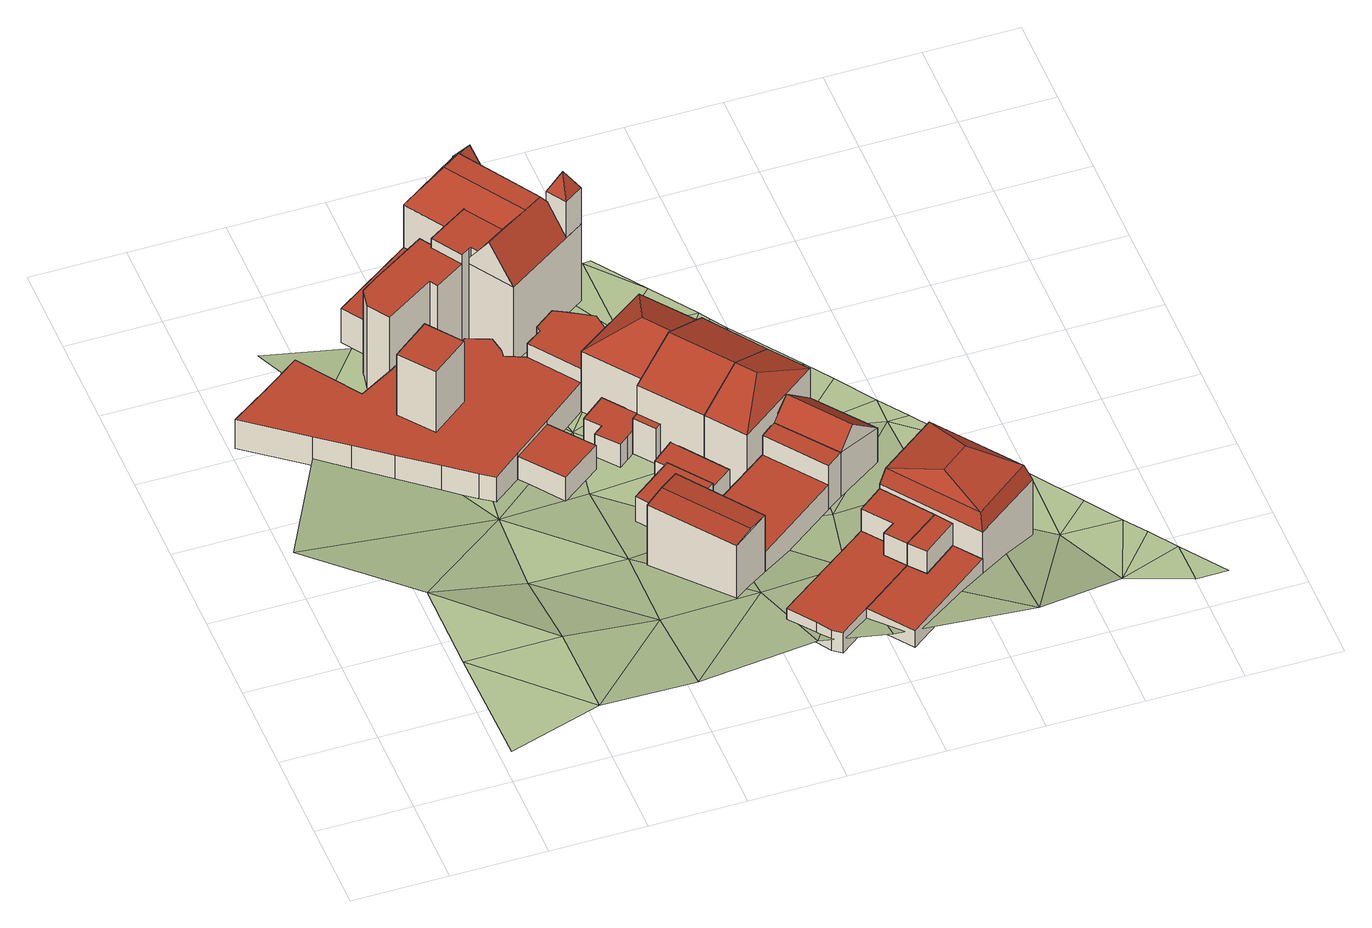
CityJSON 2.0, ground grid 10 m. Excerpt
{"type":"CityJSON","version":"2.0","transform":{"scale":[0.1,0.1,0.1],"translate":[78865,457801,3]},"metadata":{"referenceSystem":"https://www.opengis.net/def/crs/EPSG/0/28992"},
"CityObjects":{
"building1":{"type":"Building","children":["building1-1","building1-2","building1-3"]},
"building1-1":{"type":"BuildingPart","attributes":{"RelativeEavesHeight":5.53,"AbsoluteEavesHeight":9.06,"RelativeRidgeHeight":5.53,"AbsoluteRidgeHeight":9.06,"roofType":"1000"},"parents":["building1"],"geometry":[{"type":"Solid","lod":"2","boundaries":[[[[0,1,2,3]],[[1,4,5,2]],[[4,6,7,5]],[[6,8,9,7]],[[8,10,11,9]],[[10,12,13,11]],[[12,14,15,13]],[[14,16,17,15]],[[16,18,19,17]],[[18,20,21,19]],[[20,0,3,21]],[[20,18,16,14,12,10,8,6,4,1,0]],[[3,2,5,7,9,11,13,15,17,19,21]]]],"semantics":{"surfaces":[{"type":"WallSurface"},{"type":"RoofSurface","Slope":90,"Direction":0},{"type":"GroundSurface"}],"values":[[0,0,0,0,0,0,0,0,0,0,0,1,2]]}}]},
"building1-2":{"type":"BuildingPart","attributes":{"RelativeEavesHeight":3.71,"AbsoluteEavesHeight":7.26,"RelativeRidgeHeight":3.71,"AbsoluteRidgeHeight":7.26,"roofType":"1000"},"parents":["building1"],"geometry":[{"type":"Solid","lod":"2","boundaries":[[[[22,23,24,3]],[[23,25,26,24]],[[25,27,28,26]],[[27,29,30,28]],[[29,31,32,30]],[[31,33,34,32]],[[33,35,36,34]],[[35,37,38,36]],[[37,39,40,38]],[[39,41,42,40]],[[41,43,44,42]],[[43,45,46,44]],[[45,47,48,46]],[[47,49,50,48]],[[49,51,52,50]],[[51,53,54,52]],[[53,55,56,54]],[[55,57,58,56]],[[57,59,60,58]],[[59,61,62,60]],[[61,63,2,62]],[[63,22,3,2]],[[63,61,59,57,55,53,51,49,47,45,43,41,39,37,35,33,31,29,27,25,23,22]],[[3,24,26,28,30,32,34,36,38,40,42,44,46,48,50,52,54,56,58,60,62,2]]]],"semantics":{"surfaces":[{"type":"WallSurface"},{"type":"RoofSurface","Slope":90,"Direction":0},{"type":"GroundSurface"}],"values":[[0,0,0,0,0,0,0,0,0,0,0,0,0,0,0,0,0,0,0,0,0,0,1,2]]}}]},
"building1-3":{"type":"BuildingPart","attributes":{"RelativeEavesHeight":8.05,"AbsoluteEavesHeight":15.32,"RelativeRidgeHeight":8.05,"AbsoluteRidgeHeight":15.32,"roofType":"1000"},"parents":["building1"],"geometry":[{"type":"Solid","lod":"2","boundaries":[[[[64,65,66,67]],[[65,68,69,66]],[[68,70,71,69]],[[70,64,67,71]],[[70,68,65,64]],[[67,66,69,71]]]],"semantics":{"surfaces":[{"type":"WallSurface"},{"type":"RoofSurface","Slope":90,"Direction":0},{"type":"GroundSurface"}],"values":[[0,0,0,0,1,2]]}}]},
"building2":{"type":"Building","attributes":{"RelativeEavesHeight":3.12,"AbsoluteEavesHeight":6.86,"RelativeRidgeHeight":3.12,"AbsoluteRidgeHeight":6.86,"roofType":"1000"},"geometry":[{"type":"Solid","lod":"2","boundaries":[[[[72,73,74,75]],[[73,76,77,74]],[[76,78,79,77]],[[78,72,75,79]],[[78,76,73,72]],[[75,74,77,79]]]],"semantics":{"surfaces":[{"type":"WallSurface"},{"type":"RoofSurface","Slope":90,"Direction":0},{"type":"GroundSurface"}],"values":[[0,0,0,0,1,2]]}}]},
"building3":{"type":"Building","attributes":{"RelativeEavesHeight":8.29,"AbsoluteEavesHeight":12.31,"RelativeRidgeHeight":8.57,"AbsoluteRidgeHeight":12.59,"roofType":"1030"},"geometry":[{"type":"Solid","lod":"2","boundaries":[[[[80,81,82,83]],[[81,84,85,82]],[[84,86,87,85]],[[86,80,83,87]],[[84,81,88]],[[80,86,89]],[[81,80,89,88]],[[86,84,88,89]],[[83,82,85,87]]]],"semantics":{"surfaces":[{"type":"WallSurface"},{"type":"RoofSurface","Slope":83.71,"Direction":53.26},{"type":"RoofSurface","Slope":83.71,"Direction":232.93},{"type":"GroundSurface"}],"values":[[0,0,0,0,0,0,1,2,3]]}}]},
"building4":{"type":"Building","children":["building4-1","building4-2","building4-3","building4-4","building4-5","building4-6","building4-7"]},
"building4-1":{"type":"BuildingPart","attributes":{"RelativeEavesHeight":10.16,"AbsoluteEavesHeight":13.62,"RelativeRidgeHeight":12.77,"AbsoluteRidgeHeight":16.23,"roofType":"1130"},"parents":["building4"],"geometry":[{"type":"Solid","lod":"2","boundaries":[[[[90,91,92,93]],[[91,94,95,92]],[[94,96,97,95]],[[96,90,93,97]],[[94,91,98]],[[90,96,99]],[[91,90,99,98]],[[96,94,98,99]],[[93,92,95,97]]]],"semantics":{"surfaces":[{"type":"WallSurface"},{"type":"RoofSurface","Slope":-35.52,"Direction":236.95},{"type":"RoofSurface","Slope":35.71,"Direction":146.05},{"type":"RoofSurface","Slope":35.72,"Direction":325.98},{"type":"GroundSurface"}],"values":[[0,0,0,0,1,0,2,3,4]]}}]},
"building4-2":{"type":"BuildingPart","attributes":{"RelativeEavesHeight":12.05,"AbsoluteEavesHeight":15.6,"RelativeRidgeHeight":12.05,"AbsoluteRidgeHeight":15.6,"roofType":"1000"},"parents":["building4"],"geometry":[{"type":"Solid","lod":"2","boundaries":[[[[100,101,102,103]],[[101,104,105,102]],[[104,106,107,105]],[[106,108,109,107]],[[108,110,111,109]],[[110,112,113,111]],[[112,100,103,113]],[[112,110,108,106,104,101,100]],[[103,102,105,107,109,111,113]]]],"semantics":{"surfaces":[{"type":"WallSurface"},{"type":"RoofSurface","Slope":90,"Direction":0},{"type":"GroundSurface"}],"values":[[0,0,0,0,0,0,0,1,2]]}}]},
"building4-3":{"type":"BuildingPart","attributes":{"RelativeEavesHeight":10.89,"AbsoluteEavesHeight":14.44,"RelativeRidgeHeight":10.89,"AbsoluteRidgeHeight":14.44,"roofType":"1000"},"parents":["building4"],"geometry":[{"type":"Solid","lod":"2","boundaries":[[[[114,115,103,116]],[[115,117,113,103]],[[117,118,52,113]],[[118,119,50,52]],[[119,120,48,50]],[[120,121,122,48]],[[121,123,124,122]],[[123,125,126,124]],[[125,127,128,126]],[[127,114,116,128]],[[127,125,123,121,120,119,118,117,115,114]],[[116,103,113,52,50,48,122,124,126,128]]]],"semantics":{"surfaces":[{"type":"WallSurface"},{"type":"RoofSurface","Slope":90,"Direction":0},{"type":"GroundSurface"}],"values":[[0,0,0,0,0,0,0,0,0,0,1,2]]}}]},
"building4-4":{"type":"BuildingPart","attributes":{"RelativeEavesHeight":4.49,"AbsoluteEavesHeight":7.98,"RelativeRidgeHeight":4.49,"AbsoluteRidgeHeight":7.98,"roofType":"1000"},"parents":["building4"],"geometry":[{"type":"Solid","lod":"2","boundaries":[[[[129,130,131,132]],[[130,133,116,131]],[[133,134,128,116]],[[134,135,126,128]],[[135,136,137,126]],[[136,129,132,137]],[[136,135,134,133,130,129]],[[132,131,116,128,126,137]]]],"semantics":{"surfaces":[{"type":"WallSurface"},{"type":"RoofSurface","Slope":90,"Direction":0},{"type":"GroundSurface"}],"values":[[0,0,0,0,0,0,1,2]]}}]},
"building4-5":{"type":"BuildingPart","attributes":{"RelativeEavesHeight":10.12,"AbsoluteEavesHeight":13.62,"RelativeRidgeHeight":14.43,"AbsoluteRidgeHeight":17.93,"roofType":"1130"},"parents":["building4"],"geometry":[{"type":"Solid","lod":"2","boundaries":[[[[138,139,140,141]],[[139,142,143,140]],[[142,144,145,143]],[[144,138,141,145]],[[142,139,146]],[[138,144,147]],[[139,138,147,146]],[[144,142,146,147]],[[141,140,143,145]]]],"semantics":{"surfaces":[{"type":"WallSurface"},{"type":"RoofSurface","Slope":32.89,"Direction":56.95},{"type":"RoofSurface","Slope":34.63,"Direction":327.34},{"type":"RoofSurface","Slope":33.28,"Direction":146.9},{"type":"GroundSurface"}],"values":[[0,0,0,0,1,0,2,3,4]]}}]},
"building4-6":{"type":"BuildingPart","attributes":{"RelativeEavesHeight":10.16,"AbsoluteEavesHeight":13.62,"RelativeRidgeHeight":14.46,"AbsoluteRidgeHeight":17.93,"roofType":"1040"},"parents":["building4"],"geometry":[{"type":"Solid","lod":"2","boundaries":[[[[148,149,132,150]],[[149,94,95,132]],[[94,139,140,95]],[[139,148,150,140]],[[149,148,151,152]],[[94,149,152,153]],[[139,94,153,146]],[[148,139,146,151]],[[153,152,151,146]],[[150,132,95,140]]]],"semantics":{"surfaces":[{"type":"WallSurface"},{"type":"RoofSurface","Slope":33.45,"Direction":236.72},{"type":"RoofSurface","Slope":33.03,"Direction":325.56},{"type":"RoofSurface","Slope":33.07,"Direction":56.86},{"type":"RoofSurface","Slope":-34.82,"Direction":147.23},{"type":"RoofSurface","Slope":90,"Direction":0},{"type":"GroundSurface"}],"values":[[0,0,0,0,1,2,3,4,5,6]]}}]},
"building4-7":{"type":"BuildingPart","attributes":{"RelativeEavesHeight":4.79,"AbsoluteEavesHeight":18.41,"RelativeRidgeHeight":7.15,"AbsoluteRidgeHeight":20.77,"roofType":"1120"},"parents":["building4"],"geometry":[{"type":"Solid","lod":"2","boundaries":[[[[154,155,156,157]],[[155,158,159,156]],[[158,160,142,159]],[[160,154,157,142]],[[155,154,161]],[[158,155,161]],[[160,158,161]],[[154,160,161]],[[157,156,159,142]]]],"semantics":{"surfaces":[{"type":"WallSurface"},{"type":"RoofSurface","Slope":26.91,"Direction":236.43},{"type":"RoofSurface","Slope":27.39,"Direction":325.76},{"type":"RoofSurface","Slope":26.11,"Direction":56.95},{"type":"RoofSurface","Slope":27.11,"Direction":146.34},{"type":"GroundSurface"}],"values":[[0,0,0,0,1,2,3,4,5]]}}]},
"building5":{"type":"Building","children":["building5-1","building5-2"]},
"building5-1":{"type":"BuildingPart","attributes":{"RelativeEavesHeight":7.84,"AbsoluteEavesHeight":11.36,"RelativeRidgeHeight":10.48,"AbsoluteRidgeHeight":14,"roofType":"1130"},"parents":["building5"],"geometry":[{"type":"Solid","lod":"2","boundaries":[[[[162,163,3,164]],[[163,165,166,3]],[[165,167,168,166]],[[167,162,164,168]],[[165,163,169]],[[162,167,170]],[[163,162,170,169]],[[167,165,169,170]],[[164,3,166,168]]]],"semantics":{"surfaces":[{"type":"WallSurface"},{"type":"RoofSurface","Slope":53.74,"Direction":324.52},{"type":"RoofSurface","Slope":61.07,"Direction":232.72},{"type":"RoofSurface","Slope":61.07,"Direction":53.18},{"type":"GroundSurface"}],"values":[[0,0,0,0,1,0,2,3,4]]}}]},
"building5-2":{"type":"BuildingPart","attributes":{"RelativeEavesHeight":2.95,"AbsoluteEavesHeight":6.6,"RelativeRidgeHeight":2.95,"AbsoluteRidgeHeight":6.6,"roofType":"1000"},"parents":["building5"],"geometry":[{"type":"Solid","lod":"2","boundaries":[[[[171,172,173,174]],[[172,175,176,173]],[[175,177,178,176]],[[177,179,180,178]],[[179,181,182,180]],[[181,183,184,182]],[[183,171,174,184]],[[183,181,179,177,175,172,171]],[[174,173,176,178,180,182,184]]]],"semantics":{"surfaces":[{"type":"WallSurface"},{"type":"RoofSurface","Slope":90,"Direction":0},{"type":"GroundSurface"}],"values":[[0,0,0,0,0,0,0,1,2]]}}]},
"building6":{"type":"Building","children":["building6-1","building6-2","building6-3","building6-4"]},
"building6-1":{"type":"BuildingPart","attributes":{"RelativeEavesHeight":8.42,"AbsoluteEavesHeight":11.96,"RelativeRidgeHeight":11.06,"AbsoluteRidgeHeight":14.6,"roofType":"1030"},"parents":["building6"],"geometry":[{"type":"Solid","lod":"2","boundaries":[[[[185,186,187,168]],[[186,188,189,187]],[[188,190,191,189]],[[190,185,168,191]],[[188,186,192]],[[185,190,193]],[[186,185,193,192]],[[190,188,192,193]],[[168,187,189,191]]]],"semantics":{"surfaces":[{"type":"WallSurface"},{"type":"RoofSurface","Slope":64.32,"Direction":53.18},{"type":"RoofSurface","Slope":64.32,"Direction":232.96},{"type":"GroundSurface"}],"values":[[0,0,0,0,0,0,1,2,3]]}}]},
"building6-2":{"type":"BuildingPart","attributes":{"RelativeEavesHeight":4.67,"AbsoluteEavesHeight":8.32,"RelativeRidgeHeight":4.67,"AbsoluteRidgeHeight":8.32,"roofType":"1000"},"parents":["building6"],"geometry":[{"type":"Solid","lod":"2","boundaries":[[[[194,195,196,197]],[[195,198,199,196]],[[198,200,201,199]],[[200,194,197,201]],[[200,198,195,194]],[[197,196,199,201]]]],"semantics":{"surfaces":[{"type":"WallSurface"},{"type":"RoofSurface","Slope":90,"Direction":0},{"type":"GroundSurface"}],"values":[[0,0,0,0,1,2]]}}]},
"building6-3":{"type":"BuildingPart","attributes":{"RelativeEavesHeight":3.22,"AbsoluteEavesHeight":6.96,"RelativeRidgeHeight":3.22,"AbsoluteRidgeHeight":6.96,"roofType":"1000"},"parents":["building6"],"geometry":[{"type":"Solid","lod":"2","boundaries":[[[[202,203,204,205]],[[203,206,207,204]],[[206,208,209,207]],[[208,210,211,209]],[[210,212,213,211]],[[212,202,205,213]],[[212,210,208,206,203,202]],[[205,204,207,209,211,213]]]],"semantics":{"surfaces":[{"type":"WallSurface"},{"type":"RoofSurface","Slope":90,"Direction":0},{"type":"GroundSurface"}],"values":[[0,0,0,0,0,0,1,2]]}}]},
"building6-4":{"type":"BuildingPart","attributes":{"RelativeEavesHeight":2.8,"AbsoluteEavesHeight":6.46,"RelativeRidgeHeight":2.8,"AbsoluteRidgeHeight":6.46,"roofType":"1000"},"parents":["building6"],"geometry":[{"type":"Solid","lod":"2","boundaries":[[[[214,215,216,211]],[[215,217,218,216]],[[217,219,220,218]],[[219,221,213,220]],[[221,214,211,213]],[[221,219,217,215,214]],[[211,216,218,220,213]]]],"semantics":{"surfaces":[{"type":"WallSurface"},{"type":"RoofSurface","Slope":90,"Direction":29.01},{"type":"GroundSurface"}],"values":[[0,0,0,0,0,1,2]]}}]},
"building7":{"type":"Building","children":["building7-1","building7-2","building7-3"]},
"building7-1":{"type":"BuildingPart","attributes":{"RelativeEavesHeight":5.33,"AbsoluteEavesHeight":8.95,"RelativeRidgeHeight":8.35,"AbsoluteRidgeHeight":11.97,"roofType":"1030"},"parents":["building7"],"geometry":[{"type":"Solid","lod":"2","boundaries":[[[[222,223,224,225]],[[223,226,227,224]],[[226,228,229,227]],[[228,222,225,229]],[[226,223,230]],[[222,228,231]],[[223,222,231,230]],[[228,226,230,231]],[[225,224,227,229]]]],"semantics":{"surfaces":[{"type":"WallSurface"},{"type":"RoofSurface","Slope":44.43,"Direction":232.86},{"type":"RoofSurface","Slope":46.71,"Direction":53.1},{"type":"GroundSurface"}],"values":[[0,0,0,0,0,0,1,2,3]]}}]},
"building7-2":{"type":"BuildingPart","attributes":{"RelativeEavesHeight":6.11,"AbsoluteEavesHeight":9.85,"RelativeRidgeHeight":6.11,"AbsoluteRidgeHeight":9.85,"roofType":"1000"},"parents":["building7"],"geometry":[{"type":"Solid","lod":"2","boundaries":[[[[223,222,232,233]],[[222,234,235,232]],[[234,236,237,235]],[[236,223,233,237]],[[236,234,222,223]],[[233,232,235,237]]]],"semantics":{"surfaces":[{"type":"WallSurface"},{"type":"RoofSurface","Slope":90,"Direction":0},{"type":"GroundSurface"}],"values":[[0,0,0,0,1,2]]}}]},
"building7-3":{"type":"BuildingPart","attributes":{"RelativeEavesHeight":3.59,"AbsoluteEavesHeight":7.35,"RelativeRidgeHeight":3.59,"AbsoluteRidgeHeight":7.35,"roofType":"1000"},"parents":["building7"],"geometry":[{"type":"Solid","lod":"2","boundaries":[[[[238,239,240,241]],[[239,242,243,240]],[[242,244,245,243]],[[244,238,241,245]],[[244,242,239,238]],[[241,240,243,245]]]],"semantics":{"surfaces":[{"type":"WallSurface"},{"type":"RoofSurface","Slope":90,"Direction":0},{"type":"GroundSurface"}],"values":[[0,0,0,0,1,2]]}}]},
"building8":{"type":"Building","attributes":{"RelativeEavesHeight":8.4,"AbsoluteEavesHeight":11.96,"RelativeRidgeHeight":11.04,"AbsoluteRidgeHeight":14.6,"roofType":"1130"},"geometry":[{"type":"Solid","lod":"2","boundaries":[[[[186,246,227,247]],[[246,248,249,227]],[[248,188,250,249]],[[188,186,247,250]],[[248,246,251]],[[186,188,192]],[[246,186,192,251]],[[188,248,251,192]],[[247,227,249,250]]]],"semantics":{"surfaces":[{"type":"WallSurface"},{"type":"RoofSurface","Slope":42.74,"Direction":143.29},{"type":"RoofSurface","Slope":64.25,"Direction":53.29},{"type":"RoofSurface","Slope":64.25,"Direction":233.26},{"type":"GroundSurface"}],"values":[[0,0,0,0,1,0,2,3,4]]}}]},
"building9":{"type":"Building","children":["building9-1","building9-2"]},
"building9-1":{"type":"BuildingPart","attributes":{"RelativeEavesHeight":2.16,"AbsoluteEavesHeight":7.29,"RelativeRidgeHeight":2.16,"AbsoluteRidgeHeight":7.29,"roofType":"1000"},"parents":["building9"],"geometry":[{"type":"Solid","lod":"2","boundaries":[[[[252,253,254,255]],[[253,256,257,254]],[[256,258,259,257]],[[258,260,261,259]],[[260,262,263,261]],[[262,252,255,263]],[[262,260,258,256,253,252]],[[255,254,257,259,261,263]]]],"semantics":{"surfaces":[{"type":"WallSurface"},{"type":"RoofSurface","Slope":90,"Direction":348.42},{"type":"GroundSurface"}],"values":[[0,0,0,0,0,0,1,2]]}}]},
"building9-2":{"type":"BuildingPart","attributes":{"RelativeEavesHeight":5.35,"AbsoluteEavesHeight":10.2,"RelativeRidgeHeight":5.35,"AbsoluteRidgeHeight":10.2,"roofType":"1000"},"parents":["building9"],"geometry":[{"type":"Solid","lod":"2","boundaries":[[[[264,265,266,267]],[[265,268,269,266]],[[268,270,271,269]],[[270,264,267,271]],[[270,268,265,264]],[[267,266,269,271]]]],"semantics":{"surfaces":[{"type":"WallSurface"},{"type":"RoofSurface","Slope":90,"Direction":0},{"type":"GroundSurface"}],"values":[[0,0,0,0,1,2]]}}]},
"building10":{"type":"Building","children":["building10-1","building10-2","building10-3"]},
"building10-1":{"type":"BuildingPart","attributes":{"RelativeEavesHeight":2.57,"AbsoluteEavesHeight":7.29,"RelativeRidgeHeight":2.57,"AbsoluteRidgeHeight":7.29,"roofType":"1000"},"parents":["building10"],"geometry":[{"type":"Solid","lod":"2","boundaries":[[[[272,273,274,275]],[[273,276,277,274]],[[276,278,279,277]],[[278,280,281,279]],[[280,282,283,281]],[[282,284,285,283]],[[284,258,286,285]],[[258,272,275,286]],[[258,284,282,280,278,276,273,272]],[[275,274,277,279,281,283,285,286]]]],"semantics":{"surfaces":[{"type":"WallSurface"},{"type":"RoofSurface","Slope":90,"Direction":117.42},{"type":"GroundSurface"}],"values":[[0,0,0,0,0,0,0,0,1,2]]}}]},
"building10-2":{"type":"BuildingPart","attributes":{"RelativeEavesHeight":5.8,"AbsoluteEavesHeight":10.2,"RelativeRidgeHeight":5.8,"AbsoluteRidgeHeight":10.2,"roofType":"1000"},"parents":["building10"],"geometry":[{"type":"Solid","lod":"2","boundaries":[[[[287,288,289,290]],[[288,291,292,289]],[[291,293,294,292]],[[293,268,295,294]],[[268,265,296,295]],[[265,287,290,296]],[[265,268,293,291,288,287]],[[290,289,292,294,295,296]]]],"semantics":{"surfaces":[{"type":"WallSurface"},{"type":"RoofSurface","Slope":90,"Direction":0},{"type":"GroundSurface"}],"values":[[0,0,0,0,0,0,1,2]]}}]},
"building10-3":{"type":"BuildingPart","attributes":{"RelativeEavesHeight":7.17,"AbsoluteEavesHeight":10.75,"RelativeRidgeHeight":10.31,"AbsoluteRidgeHeight":13.89,"roofType":"1060"},"parents":["building10"],"geometry":[{"type":"Solid","lod":"2","boundaries":[[[[297,298,299,300]],[[298,301,302,299]],[[301,303,304,302]],[[303,297,300,304]],[[298,297,305,306]],[[301,298,306,307]],[[303,301,307,308]],[[297,303,308,305]],[[306,305,309,310]],[[307,306,310]],[[308,307,310,309]],[[305,308,309]],[[300,299,302,304]]]],"semantics":{"surfaces":[{"type":"WallSurface"},{"type":"RoofSurface","Slope":18,"Direction":143.07},{"type":"RoofSurface","Slope":16.61,"Direction":233.79},{"type":"RoofSurface","Slope":10.63,"Direction":323.29},{"type":"RoofSurface","Slope":14.21,"Direction":53.47},{"type":"RoofSurface","Slope":77.55,"Direction":142.82},{"type":"RoofSurface","Slope":56.9,"Direction":233.82},{"type":"RoofSurface","Slope":77.51,"Direction":323.09},{"type":"RoofSurface","Slope":56.82,"Direction":53.37},{"type":"GroundSurface"}],"values":[[0,0,0,0,1,2,3,4,5,6,7,8,9]]}}]},
"terrain1":{"type":"TINRelief","geometry":[{"type":"CompositeSurface","lod":"2","boundaries":[[[311,312,313]],[[314,311,315]],[[316,314,317]],[[311,313,315]],[[316,317,318]],[[314,315,319]],[[314,319,317]],[[315,313,320]],[[319,315,320]],[[321,318,322]],[[313,323,320]],[[317,319,324]],[[318,317,325]],[[319,320,324]],[[322,318,325]],[[317,324,326]],[[320,323,327]],[[317,328,325]],[[317,326,328]],[[324,320,327]],[[323,329,327]],[[326,324,330]],[[322,325,331]],[[325,328,332]],[[324,327,330]],[[328,326,333]],[[326,330,333]],[[325,332,331]],[[327,329,334]],[[330,327,334]],[[332,328,335]],[[329,336,334]],[[328,333,337]],[[331,332,335]],[[328,337,335]],[[330,334,338]],[[333,330,339]],[[330,338,339]],[[334,336,340]],[[331,335,341]],[[337,333,342]],[[333,339,342]],[[341,335,343]],[[337,344,335]],[[338,334,345]],[[341,343,346]],[[335,344,343]],[[337,342,347]],[[337,348,344]],[[334,340,349]],[[337,347,348]],[[339,338,350]],[[334,349,345]],[[342,339,351]],[[338,345,350]],[[347,342,351]],[[339,352,351]],[[339,353,352]],[[339,350,353]],[[340,354,349]],[[350,345,355]],[[349,356,345]],[[353,350,357]],[[340,358,354]],[[350,355,357]],[[345,356,355]],[[349,354,359]],[[349,360,356]],[[349,359,360]],[[354,361,359]],[[354,358,362]],[[361,354,362]],[[358,363,362]],[[358,364,365]],[[358,365,363]],[[365,364,366]]]}]}
},
"vertices":[
[331,451,61],[295,501,61],[295,501,5],[331,451,5],[312,513,61],[312,513,5],[311,519,61],[311,519,5],[332,535,61],[332,535,5],[345,528,61],[345,528,5],[357,521,61],[357,521,5],[369,514,61],[369,514,5],[372,490,61],[372,490,5],[369,487,61],[369,487,5],[374,480,61],[374,480,5],
[331,451,43],[283,413,43],[283,413,5],[242,381,43],[242,381,5],[212,357,43],[212,357,5],[198,367,43],[198,367,5],[169,390,43],[169,390,5],[132,418,43],[132,418,5],[98,444,43],[98,444,5],[67,468,43],[67,468,5],[6,515,43],[6,515,5],[47,543,43],[47,543,5],[87,572,43],[87,572,5],[131,507,43],[131,507,5],[166,527,43],[166,527,5],[218,560,43],[218,560,5],[223,552,43],[223,552,5],[236,537,43],[236,537,5],[248,545,43],[248,545,5],[272,535,43],[272,535,5],[275,518,43],[275,518,5],[274,510,43],[274,510,5],[295,501,43],
[191,499,123],[218,464,123],[218,464,43],[191,499,43],[179,434,123],[179,434,43],[152,469,123],[152,469,43],
[317,370,39],[275,339,39],[275,339,7],[317,370,7],[242,381,39],[242,381,7],[283,413,39],[283,413,7],
[356,256,93],[416,174,93],[416,174,10],[356,256,10],[377,144,93],[377,144,10],[316,225,93],[316,225,10],[397,159,96],[336,240,96],
[320,689,106],[319,688,106],[319,688,5],[320,689,5],[299,719,106],[299,719,5],[299,720,106],[299,720,5],[293,693,132],[310,704,132],
[235,603,126],[290,638,126],[290,638,5],[235,603,5],[324,587,126],[324,587,5],[279,559,126],[279,559,5],[266,579,126],[266,579,5],[264,578,126],[264,578,5],[255,572,126],[255,572,5],
[238,604,114],[235,603,114],[238,604,5],[255,572,114],[223,552,114],[218,560,114],[166,527,114],[151,549,114],[151,549,5],[155,570,114],[155,570,5],[172,582,114],[172,582,5],[229,618,114],[229,618,5],
[233,674,50],[266,623,50],[266,623,5],[233,674,5],[238,604,50],[229,618,50],[172,582,50],[149,616,50],[149,616,5],
[261,582,106],[350,640,106],[350,640,5],[261,582,5],[382,592,106],[382,592,5],[293,533,106],[293,533,5],[343,599,149],[277,557,149],
[283,596,106],[233,674,106],[283,596,5],[324,587,149],[271,667,149],[291,680,149],
[362,579,154],[349,599,154],[349,599,106],[362,579,106],[368,612,154],[368,612,106],[382,592,154],[365,596,178],
[375,393,84],[331,451,84],[375,393,5],[409,506,84],[409,506,5],[452,450,84],[452,450,5],[392,450,110],[413,421,110],
[319,411,36],[345,432,36],[345,432,6],[319,411,6],[375,393,36],[375,393,6],[350,374,36],[350,374,6],[340,366,36],[340,366,6],[322,388,36],[322,388,6],[332,396,36],[332,396,6],
[452,450,90],[496,389,90],[496,389,5],[409,324,90],[409,324,5],[363,384,90],[363,384,5],[452,357,116],[407,417,116],
[363,384,53],[379,363,53],[379,363,7],[363,384,7],[373,358,53],[373,358,7],[357,379,53],[357,379,7],
[359,251,40],[354,255,40],[354,255,7],[359,251,7],[346,265,40],[346,265,7],[328,291,40],[328,291,7],[372,324,40],[372,324,7],[403,283,40],[403,283,7],
[372,324,35],[363,335,35],[363,335,7],[386,354,35],[386,354,7],[426,300,35],[426,300,7],[403,283,35],
[521,253,69],[475,313,69],[475,313,6],[521,253,6],[525,350,51],[525,350,6],[571,290,51],[571,290,6],[492,325,90],[537,265,90],
[521,253,7],[475,313,7],[504,240,69],[504,240,7],[459,300,69],[459,300,7],
[504,240,44],[416,174,44],[416,174,8],[504,240,8],[371,235,44],[371,235,8],[459,300,44],[459,300,8],
[525,350,90],[496,389,6],[438,285,90],[438,285,6],[409,324,6],[467,337,116],
[607,97,43],[514,27,43],[514,27,21],[607,97,21],[481,71,43],[481,71,21],[537,113,43],[537,113,21],[551,96,43],[551,96,21],[587,124,43],[587,124,21],
[551,96,72],[537,113,72],[537,113,18],[551,96,18],[575,141,72],[575,141,18],[587,124,72],[587,124,18],
[449,47,43],[440,54,43],[440,54,17],[449,47,17],[430,69,43],[430,69,17],[410,97,43],[410,97,17],[512,172,43],[512,172,17],[534,143,43],[534,143,17],[521,134,43],[521,134,17],[537,113,17],
[521,134,72],[534,143,72],[534,143,14],[521,134,14],[512,172,72],[512,172,14],[538,192,72],[538,192,14],[575,141,14],[537,113,14],
[676,148,78],[607,97,78],[607,97,6],[676,148,6],[538,192,78],[538,192,6],[606,243,78],[606,243,6],[668,151,97],[608,105,97],[544,192,97],[604,237,97],[621,183,109],[591,160,109],
[100,139,36],[102,9,36],[201,40,36],[100,240,35],[200,141,35],[0,335,34],[205,331,14],[106,543,6],[201,240,14],[298,140,25],[67,620,11],[156,605,5],[300,39,35],[302,239,14],[231,542,6],[299,340,8],[400,141,27],[313,425,7],[426,54,34],[398,254,8],[334,662,6],[290,534,6],[385,348,7],[489,153,20],[401,540,5],[495,35,38],[433,473,5],[504,229,15],[516,357,6],[636,20,40],[400,640,5],[499,439,5],[447,587,5],[481,539,5],[602,243,6],[409,640,5],[499,512,5],[488,528,5],[640,185,6],[599,340,5],[551,440,5],[571,412,5],[599,371,5],[700,140,5],[653,295,5],[691,241,5],[621,341,5],[735,63,6],[701,228,5],[695,236,5],[737,176,5],[763,139,5],[780,116,5],[801,40,5],[800,87,5],[834,40,5]
]}
